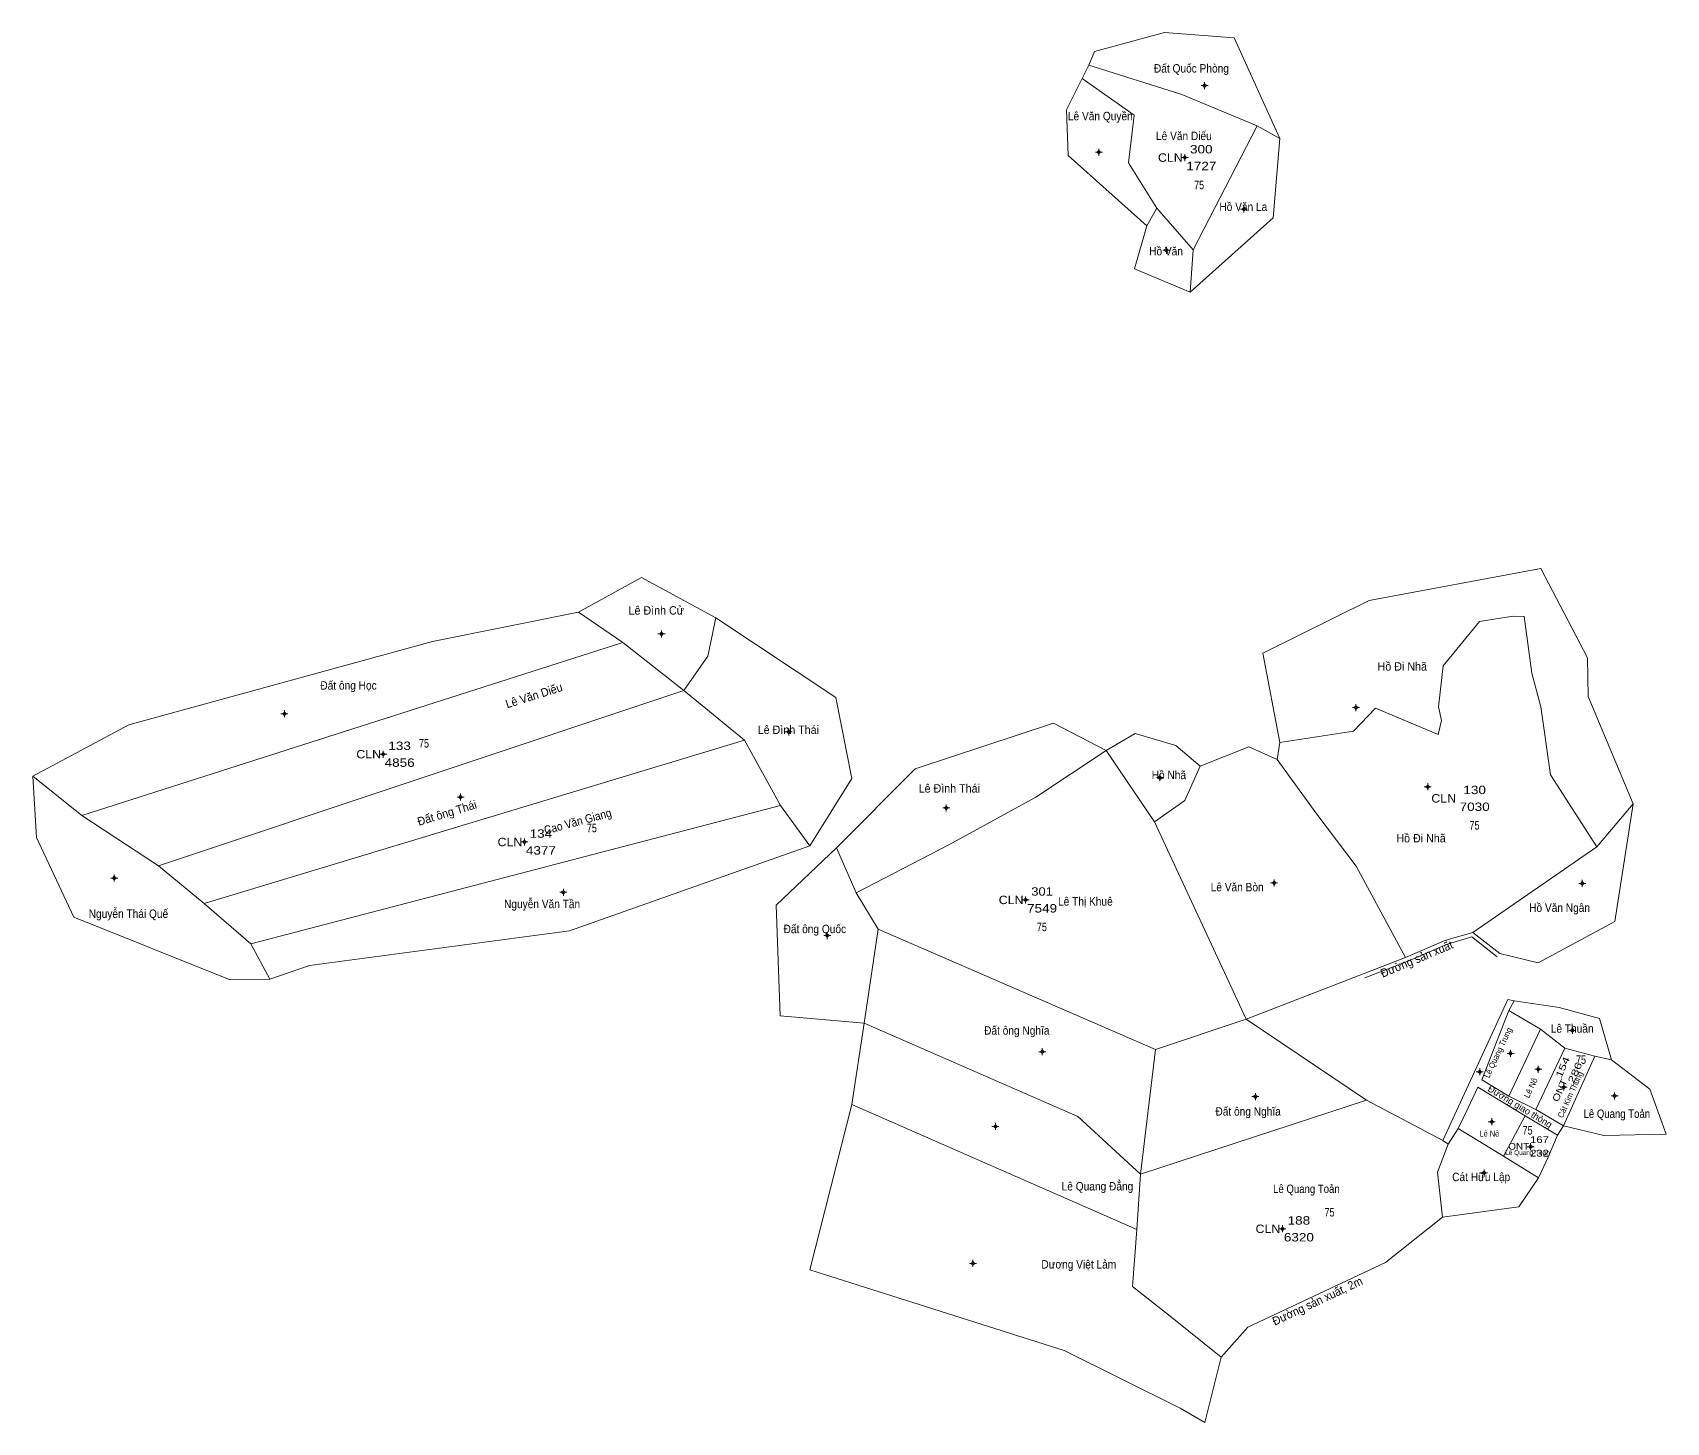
# Model space of a CAD drawing. Header units: metres. Extents: x 536635 to 538419, y 1845904 to 1847311.
# Drawn here: x 536979 to 537561, y 1846292 to 1846787 of the extents above; entities that cross this region are included whole.
import ezdxf
from ezdxf.enums import TextEntityAlignment as Align

# ---------------------------------------------------------------- set-up
doc = ezdxf.new("R2010")
doc.units = ezdxf.units.M
doc.header["$LTSCALE"] = 1.2
for name, color, linetype, lineweight in [('10', 7, 'Continuous', 13), ('11', 7, 'Continuous', 13), ('7', 7, 'Continuous', 13)]:
    doc.layers.add(name, color=color, linetype=linetype, lineweight=lineweight)
for name, color, linetype in [('2', 7, 'Continuous'), ('3', 7, 'Continuous'), ('4', 7, 'Continuous'), ('5', 7, 'Continuous'), ('63', 7, 'Continuous'), ('8', 7, 'Continuous')]:
    doc.layers.add(name, color=color, linetype=linetype)

msp = doc.modelspace()

# ---------------------------------------------------------------- hatches: boundary and pattern name
at = {"layer": '11'}
for points in [[(537396.26, 1846768.52, 1), (537395.96, 1846768.52, 1)], [(537358.62, 1846744.8, 1), (537358.32, 1846744.8, 1)], [(537389.24, 1846742.88, 1), (537388.94, 1846742.88, 1)], [(537410.29, 1846724.52, 1), (537409.99, 1846724.52, 1)], [(537382.65, 1846709.86, 1), (537382.35, 1846709.86, 1)], [(537202.86, 1846573.18, 1), (537202.56, 1846573.18, 1)], [(537450.18, 1846546.94, 1), (537449.88, 1846546.94, 1)], [(537068.59, 1846544.74, 1), (537068.29, 1846544.74, 1)], [(537248.15, 1846538.26, 1), (537247.85, 1846538.26, 1)], [(537103.75, 1846530.34, 1), (537103.45, 1846530.34, 1)], [(537380.34, 1846521.98, 1), (537380.04, 1846521.98, 1)], [(537475.71, 1846518.72, 1), (537475.41, 1846518.72, 1)], [(537131.29, 1846515.07, 1), (537130.99, 1846515.07, 1)], [(537304.25, 1846511.19, 1), (537303.95, 1846511.19, 1)], [(537154.05, 1846499.08, 1), (537153.75, 1846499.08, 1)], [(537008, 1846486.21, 1), (537007.7, 1846486.21, 1)], [(537421.03, 1846484.46, 1), (537420.73, 1846484.46, 1)], [(537530.78, 1846484.32, 1), (537530.48, 1846484.32, 1)], [(537167.9, 1846481.14, 1), (537167.6, 1846481.14, 1)], [(537332.54, 1846478.44, 1), (537332.24, 1846478.44, 1)], [(537261.88, 1846465.74, 1), (537261.58, 1846465.74, 1)], [(537527.26, 1846431.96, 1), (537526.96, 1846431.96, 1)], [(537338.47, 1846424.36, 1), (537338.17, 1846424.36, 1)], [(537505.23, 1846423.76, 1), (537504.93, 1846423.76, 1)], [(537494.24, 1846417.19, 1), (537493.94, 1846417.19, 1)], [(537515.08, 1846418.09, 1), (537514.78, 1846418.09, 1)], [(537414.36, 1846408.34, 1), (537414.06, 1846408.34, 1)], [(537524.16, 1846411.74, 1), (537523.86, 1846411.74, 1)], [(537542.29, 1846408.58, 1), (537541.99, 1846408.58, 1)], [(537321.79, 1846397.74, 1), (537321.49, 1846397.74, 1)], [(537498.54, 1846399.42, 1), (537498.24, 1846399.42, 1)], [(537512.38, 1846390.5, 1), (537512.08, 1846390.5, 1)], [(537495.78, 1846381.2, 1), (537495.48, 1846381.2, 1)], [(537424, 1846361.26, 1), (537423.7, 1846361.26, 1)], [(537313.77, 1846348.96, 1), (537313.47, 1846348.96, 1)]]:
    msp.add_hatch(color=256, dxfattribs=at).paths.add_polyline_path(points)

# ---------------------------------------------------------------- linework, layer by layer
at = {"layer": '10'}
for p, q in [((537356.87, 1846780.64), (537354.9, 1846775.75)), ((537422.88, 1846749.66), (537414.79, 1846754.16)), ((537379.13, 1846724.85), (537375.51, 1846718.51)), ((537390.98, 1846694.88), (537392, 1846710)), ((537188.92, 1846570.16), (537173.2, 1846580.94)), ((537481.06, 1846561.83), (537494.06, 1846577.63)), ((537509.9, 1846579.38), (537512.7, 1846559.23)), ((537188.92, 1846570.16), (536996.31, 1846508.53)), ((537188.92, 1846570.16), (537210.67, 1846553.04)), ((537416.87, 1846566.29), (537422.91, 1846534.51)), ((537532.42, 1846564.67), (537532.77, 1846550.88)), ((537481.06, 1846561.83), (537479.45, 1846547.26)), ((537515.9, 1846547.26), (537512.7, 1846559.23)), ((537210.67, 1846553.04), (537023.57, 1846490.52)), ((537210.67, 1846553.04), (537232.31, 1846535.37)), ((537548.79, 1846512.68), (537532.77, 1846550.88)), ((537232.31, 1846535.37), (537039.8, 1846477.1)), ((537232.31, 1846535.37), (537245.09, 1846512.05)), ((537378.29, 1846506.3), (537361.04, 1846531.7)), ((537394.57, 1846526.08), (537411.9, 1846532.99)), ((537411.9, 1846532.99), (537421.94, 1846528.47)), ((537394.57, 1846526.08), (537389.11, 1846513.85)), ((536978.77, 1846522.5), (536996.31, 1846508.53)), ((537245.09, 1846512.05), (537056.43, 1846462.78)), ((537245.09, 1846512.05), (537255.48, 1846497.64)), ((537535.76, 1846497.36), (537548.79, 1846512.68)), ((536996.31, 1846508.53), (537023.57, 1846490.52)), ((537272, 1846481), (537265, 1846497)), ((537535.76, 1846497.36), (537491.66, 1846466.87)), ((537467.68, 1846457.92), (537450.07, 1846490.49)), ((537272, 1846481), (537279.85, 1846467.95)), ((537279.85, 1846467.95), (537274.83, 1846434.49)), ((537467.68, 1846457.92), (537410.98, 1846435.93)), ((537480.96, 1846392.78), (537504.16, 1846443.01)), ((537504.16, 1846443.01), (537506.34, 1846442.44)), ((537504.47, 1846439.02), (537506.34, 1846442.44)), ((537378.64, 1846425.17), (537410.98, 1846435.93)), ((537410.98, 1846435.93), (537453.74, 1846407.05)), ((537515.71, 1846432.4), (537504.48, 1846408.51)), ((537514.06, 1846403.78), (537524.46, 1846425.59)), ((537535.13, 1846422.71), (537523.88, 1846397.9)), ((537541.07, 1846421.49), (537535.13, 1846422.71)), ((537514.06, 1846403.78), (537504.48, 1846408.51)), ((537510.29, 1846401.55), (537502.58, 1846387.09)), ((537521.77, 1846394.61), (537510.29, 1846401.55)), ((537523.88, 1846397.9), (537514.06, 1846403.78)), ((537521.77, 1846394.61), (537523.88, 1846397.9)), ((537372.04, 1846360.98), (537373.26, 1846380.76)), ((537508.08, 1846369.13), (537515.02, 1846379.45)), ((537508.08, 1846369.13), (537480.85, 1846365.4)), ((537402, 1846315.48), (537384.4, 1846329.62)), ((537396.16, 1846292.32), (537402, 1846315.48))]:
    msp.add_line(p, q, dxfattribs=at)
for points in [[(537422.88, 1846749.66), (537406.68, 1846785.48), (537381.88, 1846787.38), (537356.87, 1846780.64)], [(537354.9, 1846775.75), (537352.57, 1846771.08), (537346.95, 1846759.84)], [(537354.9, 1846775.75), (537387.99, 1846765.33), (537400.8, 1846759.99), (537414.79, 1846754.16)], [(537352.57, 1846771.08), (537371, 1846758), (537369, 1846741), (537379.13, 1846724.85)], [(537375.51, 1846718.51), (537347.53, 1846743.67), (537346.95, 1846759.84)], [(537379.13, 1846724.85), (537392, 1846710), (537414.79, 1846754.16)], [(537390.98, 1846694.88), (537420.52, 1846721.4), (537422.88, 1846749.66)], [(537375.51, 1846718.51), (537371.1, 1846703.22), (537390.98, 1846694.88)], [(537173.2, 1846580.94), (537195.54, 1846593.31), (537222.11, 1846578.88)], [(537532.42, 1846564.67), (537515.82, 1846596.51), (537454.73, 1846585.12), (537416.87, 1846566.29)], [(537173.2, 1846580.94), (537121.13, 1846570.52), (537013, 1846540.77), (536978.77, 1846522.5)], [(537210.67, 1846553.04), (537219.19, 1846565.21), (537222.11, 1846578.88)], [(537222.11, 1846578.88), (537264.8, 1846550.59), (537270.5, 1846521.74), (537255.48, 1846497.64)], [(537509.9, 1846579.38), (537506.05, 1846579.51), (537494.06, 1846577.63)], [(537422.91, 1846534.51), (537449.19, 1846538.55), (537456.98, 1846546.69)], [(537479.45, 1846547.26), (537480.43, 1846542.34), (537479.25, 1846537.38), (537456.98, 1846546.69)], [(537535.76, 1846497.36), (537519.35, 1846523), (537515.9, 1846547.26)], [(537265, 1846497), (537293.08, 1846525.15), (537342.32, 1846541.38), (537361.04, 1846531.7)], [(537361.04, 1846531.7), (537371.42, 1846537.66), (537385.84, 1846533.48), (537394.57, 1846526.08)], [(537361.04, 1846531.7), (537336, 1846515), (537305, 1846498), (537272, 1846481)], [(537450.07, 1846490.49), (537436.11, 1846508.96), (537421.94, 1846528.47), (537422.91, 1846534.51)], [(536978.77, 1846522.5), (536980.15, 1846500.7), (536993.41, 1846472.28), (537049.08, 1846449.92), (537063.2, 1846450.24)], [(537410.98, 1846435.93), (537378.29, 1846506.3), (537389.11, 1846513.85)], [(537491.66, 1846466.87), (537501.21, 1846459.38), (537514.89, 1846455.96), (537542.25, 1846470.79), (537548.79, 1846512.68)], [(537255.48, 1846497.64), (537169.98, 1846467.46), (537077.4, 1846455.07)], [(537265, 1846497), (537243.55, 1846476.56), (537244.97, 1846437.16), (537274.83, 1846434.49)], [(537023.57, 1846490.52), (537039.8, 1846477.1), (537056.43, 1846462.78)], [(537373.26, 1846380.76), (537378.64, 1846425.17), (537279.85, 1846467.95)], [(537500.28, 1846458.2), (537491.34, 1846465.22), (537482.57, 1846462.69), (537468.25, 1846456.53), (537453.23, 1846450.71)], [(537491.66, 1846466.87), (537482.06, 1846464.11), (537467.68, 1846457.92)], [(537056.43, 1846462.78), (537063.2, 1846450.24), (537077.4, 1846455.07)], [(537506.34, 1846442.44), (537522.36, 1846440.05), (537536.7, 1846436.15), (537541.07, 1846421.49)], [(537504.48, 1846408.51), (537494.81, 1846414.29), (537504.47, 1846439.02)], [(537535.13, 1846422.71), (537524.46, 1846425.59), (537515.71, 1846432.4), (537504.47, 1846439.02)], [(537274.83, 1846434.49), (537270.5, 1846405.6), (537372.04, 1846360.98)], [(537373.26, 1846380.76), (537351, 1846401.31), (537274.83, 1846434.49)], [(537541.07, 1846421.49), (537554.66, 1846410.99), (537560.55, 1846395.03), (537538.32, 1846394.46), (537523.88, 1846397.9)], [(537480.96, 1846392.78), (537453.74, 1846407.05), (537373.26, 1846380.76)], [(537510.29, 1846401.55), (537493.41, 1846411.76), (537489.99, 1846404.32)], [(537270.5, 1846405.6), (537255.58, 1846346.66), (537346.08, 1846317.88), (537387.47, 1846297.36), (537396.16, 1846292.32)], [(537489.99, 1846404.32), (537486.45, 1846397), (537482.81, 1846391.38), (537480.96, 1846392.78)], [(537486.45, 1846397), (537502.58, 1846387.09), (537515.02, 1846379.45)], [(537482.81, 1846391.38), (537479.06, 1846381.41), (537480.85, 1846365.4)], [(537515.02, 1846379.45), (537518.52, 1846386.81), (537521.77, 1846394.61)], [(537384.4, 1846329.62), (537370.43, 1846340.66), (537372.04, 1846360.98)], [(537402, 1846315.48), (537411.49, 1846326.25), (537460.49, 1846349.26), (537480.85, 1846365.4)]]:
    msp.add_lwpolyline(points, dxfattribs=at)
at = {"layer": '11'}
for p, q in [((537395.48, 1846768.52), (537394.86, 1846768.52)), ((537396.11, 1846769.77), (537396.11, 1846769.14)), ((537396.11, 1846767.9), (537396.11, 1846767.27)), ((537397.36, 1846768.52), (537396.74, 1846768.52)), ((537357.84, 1846744.8), (537357.22, 1846744.8)), ((537358.47, 1846746.05), (537358.47, 1846745.42)), ((537359.72, 1846744.8), (537359.1, 1846744.8)), ((537358.47, 1846744.18), (537358.47, 1846743.55)), ((537388.46, 1846742.88), (537387.84, 1846742.88)), ((537389.09, 1846744.13), (537389.09, 1846743.5)), ((537389.09, 1846742.26), (537389.09, 1846741.63)), ((537390.34, 1846742.88), (537389.72, 1846742.88)), ((537409.52, 1846724.52), (537408.89, 1846724.52)), ((537410.14, 1846725.77), (537410.14, 1846725.14)), ((537410.14, 1846723.9), (537410.14, 1846723.27)), ((537411.39, 1846724.52), (537410.76, 1846724.52)), ((537381.88, 1846709.86), (537381.25, 1846709.86)), ((537382.5, 1846711.11), (537382.5, 1846710.48)), ((537383.75, 1846709.86), (537383.12, 1846709.86)), ((537382.5, 1846709.24), (537382.5, 1846708.61)), ((537202.08, 1846573.18), (537201.46, 1846573.18)), ((537202.71, 1846574.43), (537202.71, 1846573.8)), ((537202.71, 1846572.56), (537202.71, 1846571.93)), ((537203.96, 1846573.18), (537203.34, 1846573.18)), ((537449.4, 1846546.94), (537448.78, 1846546.94)), ((537450.03, 1846548.19), (537450.03, 1846547.56)), ((537451.28, 1846546.94), (537450.66, 1846546.94)), ((537067.81, 1846544.74), (537067.19, 1846544.74)), ((537068.44, 1846545.99), (537068.44, 1846545.36)), ((537068.44, 1846544.12), (537068.44, 1846543.49)), ((537069.69, 1846544.74), (537069.06, 1846544.74)), ((537450.03, 1846546.32), (537450.03, 1846545.69)), ((537247.38, 1846538.26), (537246.75, 1846538.26)), ((537248, 1846539.51), (537248, 1846538.88)), ((537248, 1846537.64), (537248, 1846537.01)), ((537249.25, 1846538.26), (537248.62, 1846538.26)), ((537102.98, 1846530.34), (537102.35, 1846530.34)), ((537103.6, 1846531.59), (537103.6, 1846530.96)), ((537103.6, 1846529.72), (537103.6, 1846529.09)), ((537104.85, 1846530.34), (537104.22, 1846530.34)), ((537380.19, 1846523.23), (537380.19, 1846522.6)), ((537379.56, 1846521.98), (537378.94, 1846521.98)), ((537380.19, 1846521.36), (537380.19, 1846520.73)), ((537381.44, 1846521.98), (537380.81, 1846521.98)), ((537474.94, 1846518.72), (537474.31, 1846518.72)), ((537475.56, 1846519.97), (537475.56, 1846519.34)), ((537475.56, 1846518.1), (537475.56, 1846517.47)), ((537476.81, 1846518.72), (537476.19, 1846518.72)), ((537130.52, 1846515.07), (537129.89, 1846515.07)), ((537131.14, 1846516.32), (537131.14, 1846515.7)), ((537131.14, 1846514.44), (537131.14, 1846513.82)), ((537132.39, 1846515.07), (537131.76, 1846515.07)), ((537304.1, 1846512.44), (537304.1, 1846511.82)), ((537303.48, 1846511.19), (537302.85, 1846511.19)), ((537304.1, 1846510.56), (537304.1, 1846509.94)), ((537305.35, 1846511.19), (537304.72, 1846511.19)), ((537153.9, 1846500.33), (537153.9, 1846499.7)), ((537153.28, 1846499.08), (537152.65, 1846499.08)), ((537153.9, 1846498.46), (537153.9, 1846497.83)), ((537155.15, 1846499.08), (537154.52, 1846499.08)), ((537007.22, 1846486.21), (537006.6, 1846486.21)), ((537007.85, 1846487.46), (537007.85, 1846486.84)), ((537007.85, 1846485.58), (537007.85, 1846484.96)), ((537009.1, 1846486.21), (537008.48, 1846486.21)), ((537420.26, 1846484.46), (537419.63, 1846484.46)), ((537420.88, 1846485.71), (537420.88, 1846485.08)), ((537420.88, 1846483.84), (537420.88, 1846483.21)), ((537422.13, 1846484.46), (537421.5, 1846484.46)), ((537530, 1846484.32), (537529.38, 1846484.32)), ((537530.63, 1846485.57), (537530.63, 1846484.94)), ((537530.63, 1846483.7), (537530.63, 1846483.07)), ((537531.88, 1846484.32), (537531.26, 1846484.32)), ((537167.12, 1846481.14), (537166.5, 1846481.14)), ((537167.75, 1846482.39), (537167.75, 1846481.76)), ((537167.75, 1846480.52), (537167.75, 1846479.89)), ((537169, 1846481.14), (537168.38, 1846481.14)), ((537331.76, 1846478.44), (537331.14, 1846478.44)), ((537332.39, 1846479.69), (537332.39, 1846479.06)), ((537332.39, 1846477.82), (537332.39, 1846477.19)), ((537333.64, 1846478.44), (537333.02, 1846478.44)), ((537261.1, 1846465.74), (537260.48, 1846465.74)), ((537261.73, 1846466.99), (537261.73, 1846466.36)), ((537261.73, 1846465.12), (537261.73, 1846464.49)), ((537262.98, 1846465.74), (537262.36, 1846465.74)), ((537526.48, 1846431.96), (537525.86, 1846431.96)), ((537527.11, 1846433.21), (537527.11, 1846432.58)), ((537527.11, 1846431.34), (537527.11, 1846430.71)), ((537528.36, 1846431.96), (537527.74, 1846431.96)), ((537337.69, 1846424.36), (537337.07, 1846424.36)), ((537338.32, 1846425.61), (537338.32, 1846424.98)), ((537339.57, 1846424.36), (537338.94, 1846424.36)), ((537505.08, 1846425.01), (537505.08, 1846424.38)), ((537338.32, 1846423.74), (537338.32, 1846423.11)), ((537504.45, 1846423.76), (537503.83, 1846423.76)), ((537505.08, 1846423.14), (537505.08, 1846422.51)), ((537506.33, 1846423.76), (537505.7, 1846423.76)), ((537514.93, 1846419.34), (537514.93, 1846418.72)), ((537493.46, 1846417.19), (537492.84, 1846417.19)), ((537494.09, 1846418.44), (537494.09, 1846417.82)), ((537494.09, 1846416.56), (537494.09, 1846415.94)), ((537495.34, 1846417.19), (537494.72, 1846417.19)), ((537514.31, 1846418.09), (537513.68, 1846418.09)), ((537514.93, 1846417.46), (537514.93, 1846416.84)), ((537516.18, 1846418.09), (537515.56, 1846418.09)), ((537524.01, 1846412.99), (537524.01, 1846412.36)), ((537413.58, 1846408.34), (537412.96, 1846408.34)), ((537414.21, 1846409.59), (537414.21, 1846408.96)), ((537414.21, 1846407.72), (537414.21, 1846407.09)), ((537415.46, 1846408.34), (537414.84, 1846408.34)), ((537523.38, 1846411.74), (537522.76, 1846411.74)), ((537524.01, 1846411.12), (537524.01, 1846410.49)), ((537525.26, 1846411.74), (537524.64, 1846411.74)), ((537541.52, 1846408.58), (537540.89, 1846408.58)), ((537542.14, 1846409.83), (537542.14, 1846409.2)), ((537542.14, 1846407.96), (537542.14, 1846407.33)), ((537543.39, 1846408.58), (537542.76, 1846408.58)), ((537321.02, 1846397.74), (537320.39, 1846397.74)), ((537321.64, 1846398.99), (537321.64, 1846398.36)), ((537321.64, 1846397.12), (537321.64, 1846396.49)), ((537322.89, 1846397.74), (537322.26, 1846397.74)), ((537497.76, 1846399.42), (537497.14, 1846399.42)), ((537498.39, 1846400.67), (537498.39, 1846400.04)), ((537498.39, 1846398.8), (537498.39, 1846398.17)), ((537499.64, 1846399.42), (537499.02, 1846399.42)), ((537511.6, 1846390.5), (537510.98, 1846390.5)), ((537512.23, 1846391.75), (537512.23, 1846391.12)), ((537512.23, 1846389.88), (537512.23, 1846389.25)), ((537513.48, 1846390.5), (537512.86, 1846390.5)), ((537495, 1846381.2), (537494.38, 1846381.2)), ((537495.63, 1846382.45), (537495.63, 1846381.82)), ((537495.63, 1846380.58), (537495.63, 1846379.95)), ((537496.88, 1846381.2), (537496.26, 1846381.2)), ((537423.22, 1846361.26), (537422.6, 1846361.26)), ((537423.85, 1846362.51), (537423.85, 1846361.88)), ((537423.85, 1846360.64), (537423.85, 1846360.01)), ((537425.1, 1846361.26), (537424.48, 1846361.26)), ((537313, 1846348.96), (537312.37, 1846348.96)), ((537313.62, 1846350.21), (537313.62, 1846349.58)), ((537314.87, 1846348.96), (537314.24, 1846348.96)), ((537313.62, 1846348.34), (537313.62, 1846347.71))]:
    msp.add_line(p, q, dxfattribs=at)
for points in [[(537396.11, 1846769.14), (537395.48, 1846768.52), (537396.11, 1846767.9), (537396.74, 1846768.52)], [(537358.47, 1846745.42), (537357.84, 1846744.8), (537358.47, 1846744.18), (537359.1, 1846744.8)], [(537389.09, 1846743.5), (537388.46, 1846742.88), (537389.09, 1846742.26), (537389.72, 1846742.88)], [(537410.14, 1846725.14), (537409.52, 1846724.52), (537410.14, 1846723.9), (537410.76, 1846724.52)], [(537382.5, 1846710.48), (537381.88, 1846709.86), (537382.5, 1846709.24), (537383.12, 1846709.86)], [(537202.71, 1846573.8), (537202.08, 1846573.18), (537202.71, 1846572.56), (537203.34, 1846573.18)], [(537450.03, 1846547.56), (537449.4, 1846546.94), (537450.03, 1846546.32), (537450.66, 1846546.94)], [(537068.44, 1846545.36), (537067.81, 1846544.74), (537068.44, 1846544.12), (537069.06, 1846544.74)], [(537248, 1846538.88), (537247.38, 1846538.26), (537248, 1846537.64), (537248.62, 1846538.26)], [(537103.6, 1846530.96), (537102.98, 1846530.34), (537103.6, 1846529.72), (537104.22, 1846530.34)], [(537380.19, 1846522.6), (537379.56, 1846521.98), (537380.19, 1846521.36), (537380.81, 1846521.98)], [(537475.56, 1846519.34), (537474.94, 1846518.72), (537475.56, 1846518.1), (537476.19, 1846518.72)], [(537131.14, 1846515.7), (537130.52, 1846515.07), (537131.14, 1846514.44), (537131.76, 1846515.07)], [(537304.1, 1846511.82), (537303.48, 1846511.19), (537304.1, 1846510.56), (537304.72, 1846511.19)], [(537153.9, 1846499.7), (537153.28, 1846499.08), (537153.9, 1846498.46), (537154.52, 1846499.08)], [(537007.85, 1846486.84), (537007.22, 1846486.21), (537007.85, 1846485.58), (537008.48, 1846486.21)], [(537420.88, 1846485.08), (537420.26, 1846484.46), (537420.88, 1846483.84), (537421.5, 1846484.46)], [(537530.63, 1846484.94), (537530, 1846484.32), (537530.63, 1846483.7), (537531.26, 1846484.32)], [(537167.75, 1846481.76), (537167.12, 1846481.14), (537167.75, 1846480.52), (537168.38, 1846481.14)], [(537332.39, 1846479.06), (537331.76, 1846478.44), (537332.39, 1846477.82), (537333.02, 1846478.44)], [(537261.73, 1846466.36), (537261.1, 1846465.74), (537261.73, 1846465.12), (537262.36, 1846465.74)], [(537527.11, 1846432.58), (537526.48, 1846431.96), (537527.11, 1846431.34), (537527.74, 1846431.96)], [(537338.32, 1846424.98), (537337.69, 1846424.36), (537338.32, 1846423.74), (537338.94, 1846424.36)], [(537505.08, 1846424.38), (537504.45, 1846423.76), (537505.08, 1846423.14), (537505.7, 1846423.76)], [(537514.93, 1846418.72), (537514.31, 1846418.09), (537514.93, 1846417.46), (537515.56, 1846418.09)], [(537494.09, 1846417.82), (537493.46, 1846417.19), (537494.09, 1846416.56), (537494.72, 1846417.19)], [(537414.21, 1846408.96), (537413.58, 1846408.34), (537414.21, 1846407.72), (537414.84, 1846408.34)], [(537524.01, 1846412.36), (537523.38, 1846411.74), (537524.01, 1846411.12), (537524.64, 1846411.74)], [(537542.14, 1846409.2), (537541.52, 1846408.58), (537542.14, 1846407.96), (537542.76, 1846408.58)], [(537321.64, 1846398.36), (537321.02, 1846397.74), (537321.64, 1846397.12), (537322.26, 1846397.74)], [(537498.39, 1846400.04), (537497.76, 1846399.42), (537498.39, 1846398.8), (537499.02, 1846399.42)], [(537512.23, 1846391.12), (537511.6, 1846390.5), (537512.23, 1846389.88), (537512.86, 1846390.5)], [(537495.63, 1846381.82), (537495, 1846381.2), (537495.63, 1846380.58), (537496.26, 1846381.2)], [(537423.85, 1846361.88), (537423.22, 1846361.26), (537423.85, 1846360.64), (537424.48, 1846361.26)], [(537313.62, 1846349.58), (537313, 1846348.96), (537313.62, 1846348.34), (537314.24, 1846348.96)]]:
    msp.add_lwpolyline(points, close=True, dxfattribs=at)
for centre in [(537396.11, 1846768.52), (537358.47, 1846744.8), (537389.09, 1846742.88), (537410.14, 1846724.52), (537382.5, 1846709.86), (537202.71, 1846573.18), (537450.03, 1846546.94), (537068.44, 1846544.74), (537248, 1846538.26), (537103.6, 1846530.34), (537380.19, 1846521.98), (537475.56, 1846518.72), (537131.14, 1846515.07), (537304.1, 1846511.19), (537153.9, 1846499.08), (537007.85, 1846486.21), (537420.88, 1846484.46), (537530.63, 1846484.32), (537167.75, 1846481.14), (537332.39, 1846478.44), (537261.73, 1846465.74), (537527.11, 1846431.96), (537338.32, 1846424.36), (537505.08, 1846423.76), (537494.09, 1846417.19), (537514.93, 1846418.09), (537414.21, 1846408.34), (537524.01, 1846411.74), (537542.14, 1846408.58), (537321.64, 1846397.74), (537498.39, 1846399.42), (537512.23, 1846390.5), (537495.63, 1846381.2), (537423.85, 1846361.26), (537313.62, 1846348.96)]:
    msp.add_circle(centre, 0.15, dxfattribs=at)

# ---------------------------------------------------------------- texts
at = {"layer": '2'}
for s, height, width, p in [('Đất Quốc Phòng', 3, 0.9, (537391.44, 1846773.16)), ('Lê Văn Quyền', 3, 0.9, (537358.985, 1846756.17)), ('Lê Văn Diếu', 3, 0.9, (537388.745, 1846749.11)), ('Hồ Văn La', 3, 0.9, (537409.905, 1846723.86)), ('Hồ Văn', 3, 0.9, (537382.385, 1846708.05)), ('Lê Đình Cử', 3, 0.95, (537200.84, 1846580.07)), ('Hồ Đi Nhã', 3, 0.95, (537466.52, 1846560.11)), ('Đất ông Học', 3, 0.9, (537091.25, 1846553.34)), ('Lê Đình Thái', 3, 0.95, (537247.89, 1846537.54)), ('Hồ Nhã', 3, 0.9, (537383.395, 1846521.45)), ('Lê Đình Thái', 3, 0.95, (537305.2, 1846516.66)), ('Hồ Đi Nhã', 3, 0.95, (537473.19, 1846498.92)), ('Lê Văn Bòn', 3, 0.9, (537407.72, 1846481.5)), ('Nguyễn Văn Tần', 3, 0.9, (537160.18, 1846475.5)), ('Lê Thị Khuê', 3, 0.9, (537353.66, 1846476.41)), ('Hồ Văn Ngân', 3, 0.9, (537522.535, 1846474.16)), ('Nguyễn Thái Quế', 3, 0.9, (537012.875, 1846472.02)), ('Đất ông Quốc', 3, 0.9, (537257.315, 1846466.59)), ('Đất ông Nghĩa', 3, 0.9, (537329.245, 1846430.43)), ('Lê Thuần', 3, 0.9, (537527.025, 1846431.13)), ('Đất ông Nghĩa', 3, 0.9, (537411.615, 1846401.59)), ('Lê Quang Toản', 3, 0.85, (537542.925, 1846400.77)), ('Lê Nê', 2.1, 0.9, (537497.545, 1846394.14)), ('Lê Quang Toản', 1.68, 0.85, (537511.13, 1846387.58)), ('Lê Quang Đẳng', 3, 0.9, (537357.96, 1846374.92)), ('Cát Hữu Lập', 3, 0.9, (537494.62, 1846378.25)), ('Lê Quang Toản', 3, 0.85, (537432.375, 1846374.01)), ('Dương Việt Lảm', 3, 0.9, (537351.31, 1846347.11))]:
    msp.add_text(s, height=height, dxfattribs=dict(at, width=width)).set_placement(p, align=Align.CENTER)
for s, height, rotation, width, p in [('Lê Văn Diếu', 3, 17.449, 0.95, (537157.74, 1846549.809)), ('Đất ông Thái', 3, 16.858, 0.95, (537126.75, 1846507.965)), ('Cao Văn Giang', 3, 15.255, 0.9, (537173.27, 1846504.946)), ('Lê Quang Trung', 2.1, 64.824, 0.95, (537501.55, 1846423.578)), ('Cát Kim Thung', 2.1, 65.612, 0.95, (537527.309, 1846408.661))]:
    msp.add_text(s, height=height, rotation=rotation, dxfattribs=dict(at, width=width)).set_placement(p, align=Align.CENTER)
msp.add_text('Lê Nô', height=2.1, rotation=64.507, dxfattribs=at).set_placement((537513.207, 1846411.038), align=Align.CENTER)
at = {"layer": '3', "width": 1.1}
for s, height, p in [('CLN', 3, (537388.34, 1846741.37)), ('CLN', 3, (537102.85, 1846528.84)), ('CLN', 3, (537485.69, 1846513.12)), ('CLN', 3, (537153.15, 1846497.57)), ('CLN', 3, (537331.63, 1846476.93)), ('ONT', 2.4, (537511.71, 1846389.45)), ('CLN', 3, (537423.09, 1846359.76))]:
    msp.add_text(s, height=height, dxfattribs=at).set_placement(p, align=Align.RIGHT)
at = {"layer": '3', "width": 1.25}
msp.add_text('ONT', height=2.4, rotation=66.133, dxfattribs=at).set_placement((537525.414, 1846413.979), align=Align.RIGHT)
at = {"layer": '4'}
for s, height, width, p in [('300', 3, 1.2, (537394.94, 1846744.37)), ('133', 3, 1.2, (537109.455, 1846531.84)), ('130', 3, 1.2, (537492.29, 1846516.12)), ('134', 3, 1.2, (537159.75, 1846500.57)), ('301', 3, 1.15, (537338.235, 1846479.93)), ('167', 2.4, 1.25, (537515.375, 1846391.81)), ('188', 3, 1.2, (537429.69, 1846362.76))]:
    msp.add_text(s, height=height, dxfattribs=dict(at, width=width)).set_placement(p, align=Align.CENTER)
at = {"layer": '4', "width": 1.45}
msp.add_text('154', height=2.4, rotation=66.133, dxfattribs=at).set_placement((537524.719, 1846418.354), align=Align.CENTER)
at = {"layer": '5'}
for s, height, width, p in [('1727', 3, 1.2, (537394.955, 1846738.37)), ('4856', 3, 1.2, (537109.455, 1846525.84)), ('7030', 3, 1.2, (537492.295, 1846510.12)), ('4377', 3, 1.2, (537159.765, 1846494.57)), ('7549', 3, 1.2, (537338.245, 1846473.93)), ('232', 2.4, 1.25, (537515.385, 1846387.01)), ('6320', 3, 1.2, (537429.695, 1846356.76))]:
    msp.add_text(s, height=height, dxfattribs=dict(at, width=width)).set_placement(p, align=Align.CENTER)
at = {"layer": '5', "width": 1.45}
msp.add_text('286', height=2.4, rotation=66.133, dxfattribs=at).set_placement((537529.116, 1846416.414), align=Align.CENTER)
at = {"layer": '63'}
for p in [(537500.285, 1846458.2), (537500.285, 1846458.2), (537500.285, 1846458.2), (537453.235, 1846450.71), (537453.235, 1846450.71), (537453.235, 1846450.71)]:
    msp.add_text('D', height=0.01, dxfattribs=at).set_placement(p, align=Align.CENTER)
at = {"layer": '7', "width": 0.8}
for p in [(537394.16, 1846731.62), (537118.12, 1846532.71), (537492.235, 1846503.5), (537177.9, 1846502.56), (537338.17, 1846467.31), (537530.16, 1846420.01), (537511.14, 1846394.84), (537440.6, 1846365.65)]:
    msp.add_text('75', height=3, dxfattribs=at).set_placement(p, align=Align.CENTER)
at = {"layer": '8', "width": 0.95}
for s, rotation, p in [('Đường sản xuất', 22.746, (537472.22, 1846456.014)), ('Đường sản xuất, 2m', 25.158, (537436.937, 1846334.181))]:
    msp.add_text(s, height=3, rotation=rotation, dxfattribs=at).set_placement(p, align=Align.CENTER)
at = {"layer": '8'}
msp.add_text('Đường giao thông', height=2.4, rotation=328.838, dxfattribs=at).set_placement((537507.829, 1846403.784), align=Align.CENTER)

doc.saveas('drawing.dxf')
